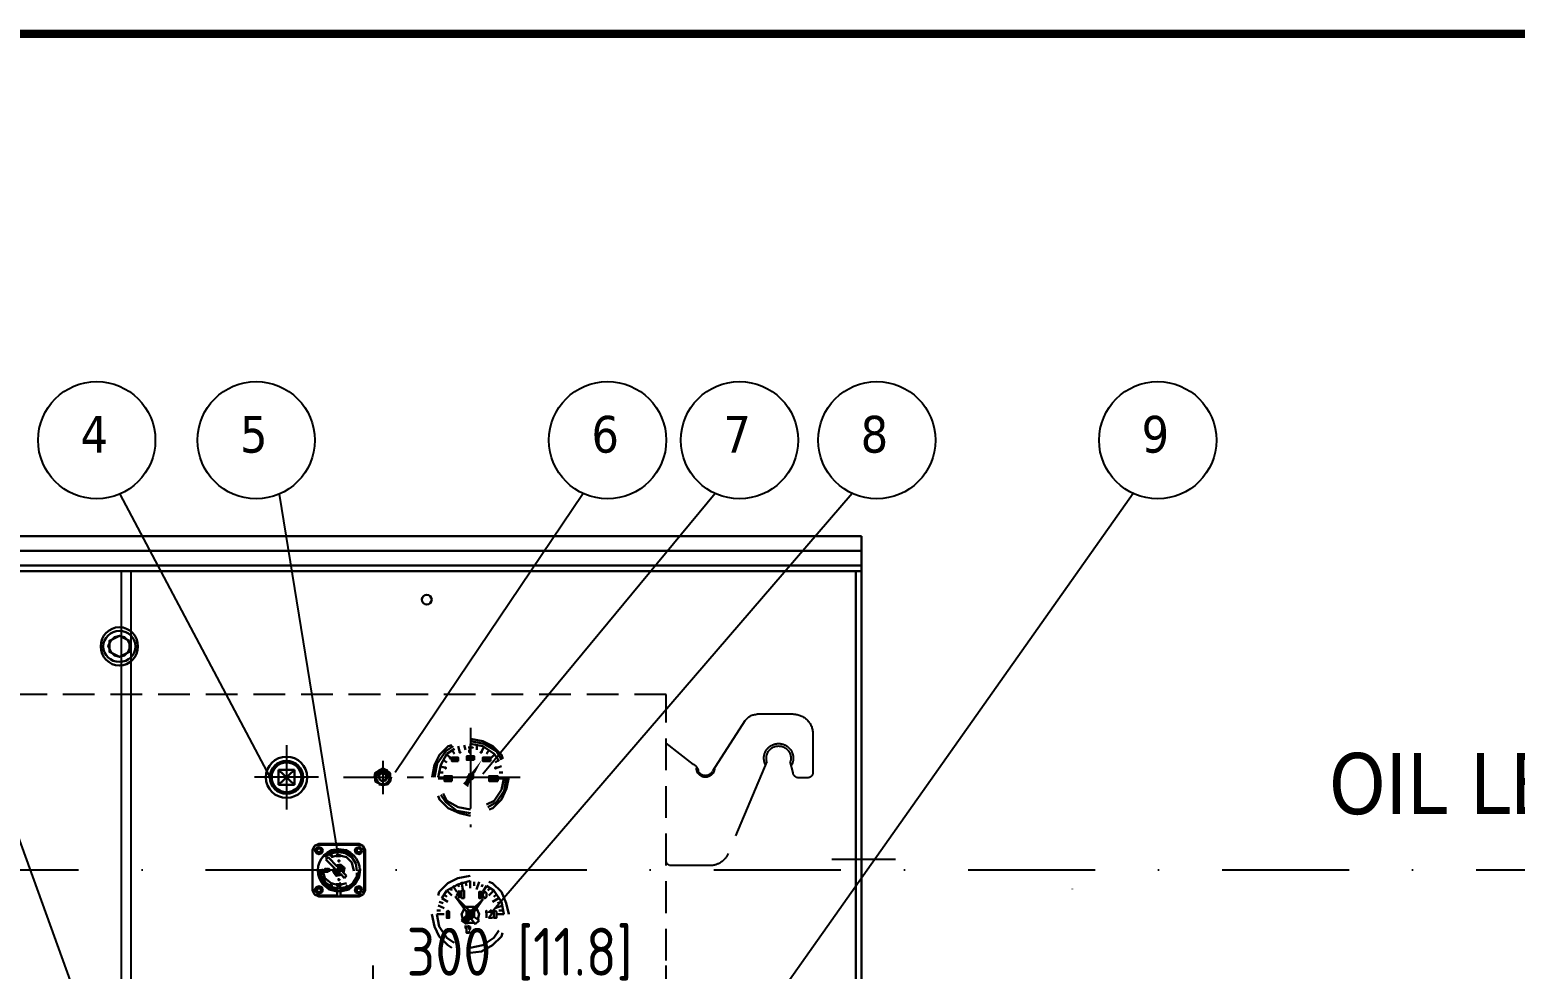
# Model space of a CAD drawing. Header units: millimetres. Extents: x 198356 to 209798, y -190593 to -183267.
# Drawn here: x 200709 to 202230, y -184471 to -183509 of the extents above; entities that cross this region are included whole.
import ezdxf

# ---------------------------------------------------------------- set-up
doc = ezdxf.new("R2010")
doc.units = ezdxf.units.MM
doc.header["$LTSCALE"] = 13
for name, pattern in [('CENTERX2', [101.6, 63.5, -12.7, 12.7, -12.7]), ('DASHDOT', [1, 0.5, -0.25, 0, -0.25]), ('DASHED', [0.75, 0.5, -0.25]), ('HIDDEN', [9.525, 6.35, -3.175])]:
    doc.linetypes.add(name, pattern=pattern)
for name, color, linetype in [('1', 4, 'Continuous'), ('2', 3, 'Continuous'), ('4虚线层', 6, 'DASHED'), ('7标注层', 4, 'Continuous'), ('粗实线', 4, 'Continuous'), ('虚线', 6, 'HIDDEN')]:
    doc.layers.add(name, color=color, linetype=linetype)
for name, color, linetype, lineweight in [('1粗实线', 4, 'Continuous', 50), ('2细实线', 3, 'Continuous', 20), ('标注、文本', 3, 'Continuous', 25), ('铁心', 3, 'Continuous', 0)]:
    doc.layers.add(name, color=color, linetype=linetype, lineweight=lineweight)
doc.styles.get("Standard").update_dxf_attribs({"font": 'gbenor.shx', "bigfont": 'gbcbig.shx'})
doc.styles.add('Tahoma$001', font='tahoma.ttf', dxfattribs={"height": 2.159784})
doc.styles.add('Tahoma_txtstyle_37.59_0_0', font='tahoma.ttf')
doc.dimstyles.new('英寸 1-10', dxfattribs={"dimscale": 14, "dimtxt": 3.5, "dimasz": 2, "dimexe": 1.5, "dimexo": 0.5, "dimgap": 0.5, "dimtad": 1, "dimtoh": 1, "dimdec": 1, "dimdsep": 46, "dimtxsty": 'Standard', "dimcen": 2.5, "dimclrd": 3, "dimclre": 3, "dimclrt": 3, "dimadec": 0, "dimazin": 2, "dimtfac": 1, "dimtdec": 1, "dimtmove": 0, "dimatfit": 2, "dimfxl": 1, "dimarcsym": 0})

# ---------------------------------------------------------------- blocks, each defined once
blk = doc.blocks.new('A$C611D0E0A')
at = {"layer": '粗实线', "lineweight": 30}
h = blk.add_hatch(color=256, dxfattribs=at)
h.dxf.hatch_style = 2
h.paths.add_polyline_path([(0.931, 2.201), (0.931, 2.159), (0.974, 2.159)])
h = blk.add_hatch(color=256, dxfattribs=at)
h.dxf.hatch_style = 2
h.paths.add_polyline_path([(1.185, 1.905), (1.439, 1.905), (1.439, 2.032), (1.185, 2.032)])
h = blk.add_hatch(color=256, dxfattribs=at)
h.dxf.hatch_style = 2
h.paths.add_polyline_path([(1.693, 2.201), (1.651, 2.159), (1.693, 2.159)])
h = blk.add_hatch(color=256, dxfattribs=at)
h.dxf.hatch_style = 2
h.paths.add_polyline_path([(0.423, 1.651), (0.466, 1.651), (0.466, 1.609)])
h = blk.add_hatch(color=256, dxfattribs=at)
h.dxf.hatch_style = 2
h.paths.add_polyline_path([(0.593, 1.99), (0.635, 1.99), (0.635, 1.947)])
h = blk.add_hatch(color=256, dxfattribs=at)
h.dxf.hatch_style = 2
h.paths.add_polyline_path([(0.635, 1.863), (0.889, 1.863), (0.889, 1.99), (0.635, 1.99)])
h = blk.add_hatch(color=256, dxfattribs=at)
h.dxf.hatch_style = 2
h.paths.add_polyline_path([(0.931, 1.905), (1.143, 1.482), (1.27, 1.482)])
h = blk.add_hatch(color=256, dxfattribs=at)
h.dxf.hatch_style = 2
h.paths.add_polyline_path([(1.736, 1.863), (1.947, 1.863), (1.947, 1.99), (1.736, 1.99)])
h = blk.add_hatch(color=256, dxfattribs=at)
h.dxf.hatch_style = 2
h.paths.add_polyline_path([(1.99, 1.99), (1.947, 1.947), (1.99, 1.947)])
h = blk.add_hatch(color=256, dxfattribs=at)
h.dxf.hatch_style = 2
h.paths.add_polyline_path([(1.99, 1.99), (2.032, 1.99), (1.99, 1.947)])
h = blk.add_hatch(color=256, dxfattribs=at)
h.dxf.hatch_style = 2
h.paths.add_polyline_path([(2.159, 1.651), (2.201, 1.651), (2.159, 1.609)])
h = blk.add_hatch(color=256, dxfattribs=at)
h.dxf.hatch_style = 2
h.paths.add_polyline_path([(0.381, 1.185), (0.677, 1.185), (0.677, 1.355), (0.381, 1.355)])
h = blk.add_hatch(color=256, dxfattribs=at)
h.dxf.hatch_style = 2
h.paths.add_polyline_path([(1.143, 1.482), (1.185, 1.439), (1.397, 1.439)])
h = blk.add_hatch(color=256, dxfattribs=at)
h.dxf.hatch_style = 2
h.paths.add_polyline_path([(1.143, 1.482), (1.27, 1.482), (1.397, 1.439)])
h = blk.add_hatch(color=256, dxfattribs=at)
h.dxf.hatch_style = 2
h.paths.add_polyline_path([(1.185, 1.355), (1.143, 1.312), (1.439, 1.312)])
h = blk.add_hatch(color=256, dxfattribs=at)
h.dxf.hatch_style = 2
h.paths.add_polyline_path([(1.143, 1.312), (1.185, 1.27), (1.439, 1.27)])
h = blk.add_hatch(color=256, dxfattribs=at)
h.dxf.hatch_style = 2
h.paths.add_polyline_path([(1.143, 1.312), (1.439, 1.312), (1.439, 1.27)])
h = blk.add_hatch(color=256, dxfattribs=at)
h.dxf.hatch_style = 2
h.paths.add_polyline_path([(1.185, 1.439), (1.185, 1.397), (1.397, 1.397)])
h = blk.add_hatch(color=256, dxfattribs=at)
h.dxf.hatch_style = 2
h.paths.add_polyline_path([(1.185, 1.439), (1.397, 1.439), (1.397, 1.397)])
h = blk.add_hatch(color=256, dxfattribs=at)
h.dxf.hatch_style = 2
h.paths.add_polyline_path([(1.185, 1.397), (1.185, 1.355), (1.439, 1.355)])
h = blk.add_hatch(color=256, dxfattribs=at)
h.dxf.hatch_style = 2
h.paths.add_polyline_path([(1.185, 1.397), (1.397, 1.397), (1.439, 1.355)])
h = blk.add_hatch(color=256, dxfattribs=at)
h.dxf.hatch_style = 2
h.paths.add_polyline_path([(1.185, 1.355), (1.439, 1.355), (1.439, 1.312)])
h = blk.add_hatch(color=256, dxfattribs=at)
h.dxf.hatch_style = 2
h.paths.add_polyline_path([(1.185, 1.27), (1.228, 1.228), (1.482, 1.228)])
h = blk.add_hatch(color=256, dxfattribs=at)
h.dxf.hatch_style = 2
h.paths.add_polyline_path([(1.185, 1.27), (1.439, 1.27), (1.482, 1.228)])
h = blk.add_hatch(color=256, dxfattribs=at)
h.dxf.hatch_style = 2
h.paths.add_polyline_path([(1.228, 1.228), (1.312, 1.185), (1.482, 1.185)])
h = blk.add_hatch(color=256, dxfattribs=at)
h.dxf.hatch_style = 2
h.paths.add_polyline_path([(1.228, 1.228), (1.482, 1.228), (1.482, 1.185)])
h = blk.add_hatch(color=256, dxfattribs=at)
h.dxf.hatch_style = 2
h.paths.add_polyline_path([(1.312, 1.185), (1.355, 1.101), (1.566, 1.101)])
h = blk.add_hatch(color=256, dxfattribs=at)
h.dxf.hatch_style = 2
h.paths.add_polyline_path([(1.312, 1.185), (1.482, 1.185), (1.566, 1.101)])
h = blk.add_hatch(color=256, dxfattribs=at)
h.dxf.hatch_style = 2
h.paths.add_polyline_path([(1.355, 1.101), (1.566, 1.101), (1.397, 0.974)])
h = blk.add_hatch(color=256, dxfattribs=at)
h.dxf.hatch_style = 2
h.paths.add_polyline_path([(1.947, 1.185), (2.201, 1.185), (2.201, 1.355), (1.947, 1.355)])
for points in [[(1.312, 2.625), (0.889, 2.54), (0.55, 2.371), (0.254, 2.074), (0.212, 1.947)], [(1.312, 2.54), (0.847, 2.455), (0.423, 2.201), (0.254, 1.905)], [(1.312, 2.455), (0.889, 2.371), (0.508, 2.117), (0.339, 1.863)], [(2.413, 1.312), (2.328, 1.736), (2.117, 2.117), (1.863, 2.286)], [(2.54, 1.312), (2.455, 1.778), (2.159, 2.201), (1.905, 2.371)], [(2.625, 1.312), (2.54, 1.736), (2.371, 2.074), (2.074, 2.371), (1.947, 2.413)], [(0, 1.312), (0.085, 0.931), (0.254, 0.55), (0.55, 0.254), (0.677, 0.212)], [(0.085, 1.312), (0.169, 0.847), (0.423, 0.466), (0.72, 0.296)], [(0.169, 1.312), (0.254, 0.889), (0.508, 0.508), (0.762, 0.381)], [(2.54, 1.312), (2.54, 1.355)], [(2.625, 1.312), (2.625, 1.355)], [(1.312, 0.212), (1.736, 0.296), (2.117, 0.508), (2.244, 0.762)], [(1.312, 0.085), (1.778, 0.169), (2.159, 0.466), (2.328, 0.72)], [(1.312, 0), (1.693, 0.085), (2.074, 0.254), (2.371, 0.55), (2.413, 0.677)]]:
    blk.add_lwpolyline(points, dxfattribs=at)
for points in [[(0.931, 2.201), (0.974, 2.159), (0.931, 2.159)], [(1.185, 1.905), (1.439, 1.905), (1.439, 2.032), (1.185, 2.032)], [(1.397, 2.328), (1.228, 2.328)], [(1.312, 2.244), (1.312, 2.201), (1.312, 2.159), (1.355, 2.159), (1.355, 2.201), (1.355, 2.244)], [(1.693, 2.201), (1.693, 2.159), (1.651, 2.159)], [(1.693, 2.201), (1.651, 2.159), (1.693, 2.159)], [(0.381, 1.651), (0.466, 1.609), (0.466, 1.651), (0.423, 1.651)], [(0.593, 1.99), (0.635, 1.947)], [(0.635, 1.863), (0.889, 1.863), (0.889, 1.99), (0.635, 1.99)], [(1.736, 1.863), (1.947, 1.863), (1.947, 1.99), (1.736, 1.99)], [(2.032, 1.99), (1.99, 1.947), (1.947, 1.947), (1.99, 1.99)], [(1.99, 1.99), (1.947, 1.947), (1.99, 1.947), (2.032, 1.99)], [(2.201, 1.651), (2.159, 1.609), (2.159, 1.651)], [(2.201, 1.651), (2.159, 1.609), (2.159, 1.651)], [(0.339, 1.27), (0.381, 1.27)], [(0.381, 1.185), (0.677, 1.185), (0.677, 1.355), (0.381, 1.355)], [(1.947, 1.185), (2.201, 1.185), (2.201, 1.355), (1.947, 1.355)], [(2.286, 1.27), (2.201, 1.27)], [(2.286, 1.27), (2.201, 1.27)]]:
    blk.add_lwpolyline(points, close=True, dxfattribs=at)
for points in [[(0.508, 2.074), (0.508, 2.074), (0.593, 1.99), (0.593, 1.99)], [(0.677, 2.244), (0.677, 2.244), (0.762, 2.117), (0.762, 2.117)], [(0.847, 2.371), (0.847, 2.371), (0.931, 2.201), (0.931, 2.201)], [(1.101, 2.413), (1.101, 2.413), (1.101, 2.244), (1.101, 2.244)], [(1.312, 2.455), (1.312, 2.455), (1.312, 2.286), (1.312, 2.286)], [(1.524, 2.413), (1.524, 2.413), (1.482, 2.244), (1.482, 2.244)], [(1.736, 2.371), (1.736, 2.371), (1.693, 2.201), (1.693, 2.201)], [(1.947, 2.244), (1.947, 2.244), (1.863, 2.117), (1.863, 2.117)], [(2.117, 2.074), (2.117, 2.074), (1.99, 1.99), (1.99, 1.99)], [(0.254, 1.693), (0.254, 1.693), (0.381, 1.651), (0.381, 1.651)], [(0.339, 1.905), (0.339, 1.905), (0.466, 1.82), (0.466, 1.82)], [(2.244, 1.905), (2.244, 1.905), (2.117, 1.82), (2.117, 1.82)], [(2.371, 1.693), (2.371, 1.693), (2.201, 1.651), (2.201, 1.651)], [(0.169, 1.27), (0.169, 1.27), (0.339, 1.27), (0.339, 1.27)], [(0.212, 1.482), (0.212, 1.482), (0.339, 1.482), (0.339, 1.482)], [(2.413, 1.482), (2.413, 1.482), (2.244, 1.482), (2.244, 1.482)], [(2.413, 1.27), (2.413, 1.27), (2.286, 1.27), (2.286, 1.27)], [(2.413, 1.312), (2.413, 1.312), (2.413, 1.355), (2.413, 1.355)]]:
    blk.add_open_spline(points, degree=3, dxfattribs=at)
blk = doc.blocks.new('A$C588303E3')
at = {"layer": '粗实线', "lineweight": 30}
for points in [[(0.6, 8.3), (5.7, 11.4)], [(11.4, 5.7), (10.8, 8.3), (8.3, 10.2), (5.7, 11.4), (2.5, 10.2)], [(10.8, 5.7), (10.2, 8.3), (8.3, 10.2), (5.7, 10.8), (3.2, 10.2)], [(10.8, 2.5), (10.8, 8.3), (5.7, 11.4)], [(0, 5.7), (0.6, 2.5), (2.5, 0.6), (5.7, 0), (8.3, 0.6)], [(0, 5.7), (0.6, 2.5), (3.2, 0.6), (5.7, 0), (8.3, 0.6)], [(10.8, 2.5), (5.7, 0), (0.6, 2.5)], [(8.9, 6.3), (7.6, 8.3), (5.1, 8.9), (3.2, 7.6), (2.5, 5.1), (3.8, 3.2), (6.3, 2.5)], [(10.8, 5.7), (10.8, 6.3)]]:
    blk.add_lwpolyline(points, dxfattribs=at)
for points in [[(8.9, 8.9), (7, 10.2), (4.4, 10.2), (2.5, 8.9), (0.6, 7), (0.6, 4.4), (2.5, 1.9), (4.4, 0.6), (7, 0.6), (8.9, 1.9), (10.2, 4.4), (10.2, 7)], [(8.3, 5.7), (7.6, 7.6), (5.7, 8.3), (3.8, 7.6), (3.2, 5.7), (3.8, 3.8), (5.7, 2.5), (7.6, 3.8)]]:
    blk.add_lwpolyline(points, close=True, dxfattribs=at)
for points in [[(0.6, 2.5), (0.6, 2.5), (0.6, 8.3), (0.6, 8.3)], [(11.4, 5.7), (11.4, 5.7), (11.4, 6.3), (11.4, 6.3)]]:
    blk.add_open_spline(points, degree=3, dxfattribs=at)
blk = doc.blocks.new('1.03')
at = {"layer": '虚线'}
for p, q in [((3421.9, 19104.7), (3458.8, 19104.7)), ((3401.9, 19084.7), (3402, 19044.7)), ((3471.4, 19097.9), (3504.7, 19046.4)), ((3524, 19053.4), (3552.1, 19075)), ((3422, 19044.7), (3425, 19056.2)), ((3449, 19056.2), (3488.7, 18962)), ((3407, 19039.7), (3417, 19039.7)), ((3507.1, 18949.8), (3547.1, 18949.8))]:
    blk.add_line(p, q, dxfattribs=at)
for centre, radius, start, end in [((3421.9, 19084.7), 20, 90.054, 180.054), ((3458.8, 19089.7), 15, 32.9123, 90.054), ((3437, 19059.7), 15, 333.1721, 209.7607), ((3437, 19059.7), 12.5, 343.7938, 196.2874), ((3529, 19044.8), 10, 120.0506, 172.7033), ((3407, 19044.7), 5, 180.054, 270.054), ((3417, 19044.7), 5, 270.054, 0.054), ((3511.8, 19049.5), 9.24, 178.4593, 1.6487), ((3512, 19049.8), 8, 206.5132, 332.3392), ((3507.1, 18969.8), 20, 202.8444, 270.054), ((3547.1, 18954.8), 5, 270.054, 0.054)]:
    blk.add_arc(centre, radius, start, end, dxfattribs=at)
blk = doc.blocks.new('A$C3EE72B81')
at = {"layer": '粗实线', "lineweight": 30}
h = blk.add_hatch(color=256, dxfattribs=at)
h.dxf.hatch_style = 2
h.paths.add_polyline_path([(1.736, 1.82), (1.355, 1.439), (1.482, 1.439)])
h = blk.add_hatch(color=256, dxfattribs=at)
h.dxf.hatch_style = 2
h.paths.add_polyline_path([(1.058, 1.143), (1.016, 1.101), (1.27, 1.101)])
h = blk.add_hatch(color=256, dxfattribs=at)
h.dxf.hatch_style = 2
h.paths.add_polyline_path([(1.016, 1.101), (1.27, 1.101), (1.185, 0.974)])
h = blk.add_hatch(color=256, dxfattribs=at)
h.dxf.hatch_style = 2
h.paths.add_polyline_path([(1.101, 1.185), (1.058, 1.143), (1.27, 1.143)])
h = blk.add_hatch(color=256, dxfattribs=at)
h.dxf.hatch_style = 2
h.paths.add_polyline_path([(1.058, 1.143), (1.27, 1.143), (1.27, 1.101)])
h = blk.add_hatch(color=256, dxfattribs=at)
h.dxf.hatch_style = 2
h.paths.add_polyline_path([(1.185, 1.27), (1.101, 1.185), (1.397, 1.185)])
h = blk.add_hatch(color=256, dxfattribs=at)
h.dxf.hatch_style = 2
h.paths.add_polyline_path([(1.101, 1.185), (1.397, 1.185), (1.27, 1.143)])
h = blk.add_hatch(color=256, dxfattribs=at)
h.dxf.hatch_style = 2
h.paths.add_polyline_path([(1.228, 1.439), (1.185, 1.397), (1.439, 1.397)])
h = blk.add_hatch(color=256, dxfattribs=at)
h.dxf.hatch_style = 2
h.paths.add_polyline_path([(1.185, 1.397), (1.185, 1.355), (1.439, 1.355)])
h = blk.add_hatch(color=256, dxfattribs=at)
h.dxf.hatch_style = 2
h.paths.add_polyline_path([(1.185, 1.397), (1.439, 1.397), (1.439, 1.355)])
h = blk.add_hatch(color=256, dxfattribs=at)
h.dxf.hatch_style = 2
h.paths.add_polyline_path([(1.185, 1.355), (1.185, 1.27), (1.439, 1.27)])
h = blk.add_hatch(color=256, dxfattribs=at)
h.dxf.hatch_style = 2
h.paths.add_polyline_path([(1.185, 1.355), (1.439, 1.355), (1.439, 1.27)])
h = blk.add_hatch(color=256, dxfattribs=at)
h.dxf.hatch_style = 2
h.paths.add_polyline_path([(1.185, 1.27), (1.439, 1.27), (1.397, 1.185)])
h = blk.add_hatch(color=256, dxfattribs=at)
h.dxf.hatch_style = 2
h.paths.add_polyline_path([(1.228, 1.439), (1.482, 1.439), (1.439, 1.397)])
h = blk.add_hatch(color=256, dxfattribs=at)
h.dxf.hatch_style = 2
h.paths.add_polyline_path([(1.143, 0.889), (1.143, 0.847), (1.143, 0.889), (1.185, 0.889)])
h = blk.add_hatch(color=256, dxfattribs=at)
h.dxf.hatch_style = 2
h.paths.add_polyline_path([(1.228, 0.931), (1.228, 0.889), (1.185, 0.889), (1.185, 0.847), (1.185, 0.804), (1.185, 0.762), (1.185, 0.72), (1.185, 0.677), (1.228, 0.677), (1.27, 0.677), (1.228, 0.677), (1.185, 0.72), (1.185, 0.762), (1.185, 0.804), (1.185, 0.847), (1.185, 0.889), (1.228, 0.889), (1.27, 0.889)])
h = blk.add_hatch(color=256, dxfattribs=at)
h.dxf.hatch_style = 2
h.paths.add_polyline_path([(1.312, 0.72), (1.27, 0.72), (1.27, 0.677), (1.228, 0.677), (1.27, 0.677), (1.27, 0.72)])
h = blk.add_hatch(color=256, dxfattribs=at)
h.dxf.hatch_style = 2
h.paths.add_polyline_path([(1.312, 0.889), (1.27, 0.889), (1.27, 0.847), (1.27, 0.804), (1.312, 0.804)])
for points in [[(1.312, 2.625), (0.889, 2.54), (0.55, 2.371), (0.254, 2.074), (0.212, 1.947)], [(1.312, 2.625), (0.889, 2.54), (0.55, 2.371), (0.254, 2.074), (0.212, 1.947)], [(1.312, 2.455), (0.889, 2.328), (0.508, 2.117), (0.339, 1.863)], [(0.931, 2.117), (0.847, 1.947), (0.974, 1.947)], [(0.931, 2.117), (0.931, 1.863)], [(2.455, 1.312), (2.371, 1.736), (2.117, 2.117), (1.863, 2.286)], [(2.625, 1.312), (2.54, 1.693), (2.371, 2.074), (2.074, 2.371), (1.947, 2.413)], [(2.625, 1.312), (2.54, 1.693), (2.371, 2.074), (2.074, 2.371), (1.947, 2.413)], [(1.27, 1.439), (0.804, 1.905), (1.185, 1.397)], [(1.439, 1.566), (1.143, 1.566)], [(1.355, 1.439), (1.736, 1.82), (1.439, 1.397)], [(1.566, 1.143), (1.609, 1.312), (1.524, 1.524)], [(0, 1.312), (0.085, 0.889), (0.254, 0.55), (0.55, 0.254), (0.677, 0.169)], [(0, 1.312), (0.085, 0.889), (0.254, 0.55), (0.55, 0.254), (0.677, 0.169)], [(0.169, 1.312), (0.254, 0.889), (0.508, 0.508), (0.762, 0.339)], [(1.101, 1.482), (1.016, 1.312), (1.058, 1.143)], [(1.185, 0.974), (1.016, 1.101)], [(1.355, 1.439), (1.228, 1.439), (1.185, 1.355), (1.185, 1.27)], [(1.185, 1.016), (1.439, 1.016)], [(1.27, 1.143), (1.397, 1.185), (1.439, 1.27), (1.439, 1.397)], [(1.82, 1.397), (1.863, 1.397), (1.863, 1.439), (1.863, 1.185)], [(1.947, 1.355), (1.947, 1.397), (1.99, 1.397), (1.99, 1.439), (2.032, 1.439), (2.032, 1.397), (2.032, 1.355), (2.032, 1.312), (1.947, 1.185), (2.074, 1.185)], [(2.455, 1.312), (2.455, 1.355)], [(2.625, 1.312), (2.625, 1.355)], [(2.625, 1.312), (2.625, 1.355)], [(1.312, 0.169), (1.736, 0.254), (2.117, 0.508), (2.286, 0.762)], [(1.312, 0), (1.693, 0.042), (2.074, 0.254), (2.371, 0.55), (2.413, 0.677)], [(1.312, 0), (1.693, 0.042), (2.074, 0.254), (2.371, 0.55), (2.413, 0.677)]]:
    blk.add_lwpolyline(points, dxfattribs=at)
for points in [[(1.058, 2.117), (1.016, 2.117), (1.016, 2.074), (1.016, 1.99), (1.016, 1.905), (1.016, 1.863), (1.058, 1.863), (1.101, 1.863), (1.101, 1.905), (1.101, 1.99), (1.101, 2.074), (1.101, 2.117)], [(1.651, 2.074), (1.609, 2.074), (1.609, 2.032), (1.609, 1.99), (1.651, 1.99), (1.693, 1.99), (1.693, 1.947), (1.693, 1.905), (1.693, 1.863), (1.651, 1.863), (1.609, 1.863), (1.609, 1.905), (1.609, 1.947), (1.609, 1.99), (1.651, 1.99), (1.693, 1.99), (1.693, 2.032), (1.693, 2.074)], [(1.778, 2.074), (1.778, 2.032), (1.736, 1.99), (1.736, 1.947), (1.778, 1.905), (1.778, 1.863), (1.82, 1.863), (1.863, 1.905), (1.863, 1.947), (1.863, 1.99), (1.863, 2.032), (1.82, 2.074)], [(0.55, 1.439), (0.508, 1.397), (0.508, 1.312), (0.508, 1.228), (0.508, 1.185), (0.55, 1.185), (0.593, 1.185), (0.593, 1.228), (0.593, 1.312), (0.593, 1.397)], [(1.397, 1.312), (1.397, 1.397), (1.312, 1.397), (1.228, 1.397), (1.185, 1.312), (1.228, 1.228), (1.312, 1.185), (1.397, 1.228)], [(2.159, 1.439), (2.117, 1.397), (2.117, 1.312), (2.117, 1.27), (2.117, 1.228), (2.117, 1.185), (2.159, 1.185), (2.201, 1.185), (2.201, 1.228), (2.201, 1.27), (2.201, 1.312), (2.201, 1.397)], [(1.143, 0.931), (1.143, 0.889), (1.143, 0.847), (1.143, 0.889)], [(1.143, 0.889), (1.143, 0.847), (1.143, 0.889), (1.185, 0.889)], [(1.228, 0.931), (1.228, 0.889), (1.185, 0.889), (1.185, 0.847), (1.185, 0.804), (1.185, 0.762), (1.185, 0.72), (1.185, 0.677), (1.228, 0.677), (1.27, 0.677), (1.228, 0.677), (1.185, 0.72), (1.185, 0.762), (1.185, 0.804), (1.185, 0.847), (1.185, 0.889), (1.228, 0.889), (1.27, 0.889)], [(1.27, 0.889), (1.228, 0.889)], [(1.312, 0.72), (1.27, 0.72), (1.27, 0.677), (1.228, 0.677), (1.27, 0.677), (1.27, 0.72)], [(1.312, 0.889), (1.27, 0.889), (1.27, 0.847), (1.27, 0.804), (1.312, 0.804)]]:
    blk.add_lwpolyline(points, close=True, dxfattribs=at)
for points in [[(0.508, 2.117), (0.508, 2.117), (0.677, 1.947), (0.677, 1.947)], [(0.635, 2.201), (0.635, 2.201), (0.677, 2.117), (0.677, 2.117)], [(0.72, 2.286), (0.72, 2.286), (0.847, 2.074), (0.847, 2.074)], [(0.889, 2.328), (0.889, 2.328), (0.931, 2.244), (0.931, 2.244)], [(1.016, 2.413), (1.016, 2.413), (1.058, 2.159), (1.058, 2.159)], [(1.143, 2.413), (1.143, 2.413), (1.185, 2.286), (1.185, 2.286)], [(1.312, 2.455), (1.312, 2.455), (1.312, 2.201), (1.312, 2.201)], [(1.439, 2.413), (1.439, 2.413), (1.439, 2.286), (1.439, 2.286)], [(1.609, 2.413), (1.609, 2.413), (1.524, 2.159), (1.524, 2.159)], [(1.736, 2.328), (1.736, 2.328), (1.693, 2.244), (1.693, 2.244)], [(1.863, 2.286), (1.863, 2.286), (1.736, 2.074), (1.736, 2.074)], [(1.99, 2.201), (1.99, 2.201), (1.905, 2.117), (1.905, 2.117)], [(2.117, 2.117), (2.117, 2.117), (1.947, 1.947), (1.947, 1.947)], [(0.212, 1.609), (0.212, 1.609), (0.423, 1.524), (0.423, 1.524)], [(0.254, 1.736), (0.254, 1.736), (0.381, 1.693), (0.381, 1.693)], [(0.339, 1.863), (0.339, 1.863), (0.55, 1.736), (0.55, 1.736)], [(0.423, 1.99), (0.423, 1.99), (0.508, 1.905), (0.508, 1.905)], [(2.286, 1.863), (2.286, 1.863), (2.074, 1.736), (2.074, 1.736)], [(2.201, 1.99), (2.201, 1.99), (2.117, 1.905), (2.117, 1.905)], [(2.413, 1.609), (2.413, 1.609), (2.159, 1.524), (2.159, 1.524)], [(2.371, 1.736), (2.371, 1.736), (2.244, 1.693), (2.244, 1.693)], [(0.169, 1.439), (0.169, 1.439), (0.296, 1.439), (0.296, 1.439)], [(0.169, 1.312), (0.169, 1.312), (0.381, 1.312), (0.381, 1.312)], [(0.169, 1.312), (0.169, 1.312), (0.423, 1.312), (0.423, 1.312)], [(1.185, 1.27), (1.185, 1.27), (1.016, 1.101), (1.016, 1.101)], [(1.27, 1.143), (1.27, 1.143), (1.185, 0.974), (1.185, 0.974)], [(1.355, 1.143), (1.355, 1.143), (1.482, 0.974), (1.482, 0.974)], [(1.439, 1.228), (1.439, 1.228), (1.609, 1.101), (1.609, 1.101)], [(1.609, 1.101), (1.609, 1.101), (1.482, 0.974), (1.482, 0.974)], [(2.455, 1.312), (2.455, 1.312), (2.201, 1.312), (2.201, 1.312)], [(2.455, 1.312), (2.455, 1.312), (2.244, 1.312), (2.244, 1.312)], [(2.413, 1.439), (2.413, 1.439), (2.286, 1.439), (2.286, 1.439)]]:
    blk.add_open_spline(points, degree=3, dxfattribs=at)
blk = doc.blocks.new('A$C75176214')
at = {"layer": '粗实线', "lineweight": 30}
h = blk.add_hatch(color=256, dxfattribs=at)
h.dxf.hatch_style = 2
h.paths.add_polyline_path([(0.762, 1.736), (0.72, 1.693), (0.804, 1.693)])
h = blk.add_hatch(color=256, dxfattribs=at)
h.dxf.hatch_style = 2
h.paths.add_polyline_path([(0.72, 1.693), (0.804, 1.693), (0.762, 1.651)])
h = blk.add_hatch(color=256, dxfattribs=at)
h.dxf.hatch_style = 2
h.paths.add_polyline_path([(0.381, 1.101), (0.381, 1.058), (0.423, 1.058)])
h = blk.add_hatch(color=256, dxfattribs=at)
h.dxf.hatch_style = 2
h.paths.add_polyline_path([(0.381, 1.101), (0.423, 1.101), (0.423, 1.058)])
h = blk.add_hatch(color=256, dxfattribs=at)
h.dxf.hatch_style = 2
h.paths.add_polyline_path([(0.762, 0.508), (0.72, 0.466), (0.804, 0.466)])
h = blk.add_hatch(color=256, dxfattribs=at)
h.dxf.hatch_style = 2
h.paths.add_polyline_path([(0.72, 0.466), (0.804, 0.466), (0.762, 0.423)])
for points in [[(0.254, 2.159), (0.085, 2.074), (0, 1.905)], [(0.254, 2.117), (0.085, 2.074), (0, 1.905)], [(0.254, 1.99), (0.169, 1.99), (0.169, 1.905), (0.169, 1.82), (0.254, 1.778), (0.339, 1.82), (0.381, 1.905)], [(1.651, 1.693), (1.397, 1.905), (1.058, 1.947), (0.762, 1.905), (0.466, 1.693)], [(1.651, 1.651), (1.651, 1.693), (1.397, 1.863), (1.058, 1.905), (0.762, 1.863), (0.508, 1.693), (0.508, 1.651)], [(1.651, 1.609), (1.609, 1.651), (1.355, 1.82), (1.058, 1.863), (0.804, 1.82), (0.55, 1.651), (0.508, 1.609)], [(1.905, 1.99), (1.82, 1.99), (1.778, 1.905), (1.82, 1.82), (1.905, 1.778), (1.947, 1.82), (1.99, 1.905), (1.947, 1.947), (1.905, 1.99), (1.82, 1.947), (1.82, 1.905), (1.82, 1.82), (1.905, 1.82), (1.947, 1.82), (1.99, 1.905)], [(2.159, 1.905), (2.074, 2.074), (1.905, 2.159)], [(2.117, 1.905), (2.074, 2.074), (1.905, 2.117)], [(0.635, 1.609), (0.593, 1.566), (0.55, 1.524)], [(1.82, 1.058), (1.778, 1.355), (1.609, 1.609), (1.355, 1.778), (1.058, 1.82), (0.804, 1.778), (0.72, 1.693)], [(0.762, 1.651), (0.72, 1.693), (0.762, 1.736)], [(0.762, 1.651), (0.804, 1.693), (0.762, 1.736)], [(1.693, 1.058), (1.609, 1.397), (1.397, 1.609), (1.058, 1.693), (0.762, 1.609)], [(1.27, 0.974), (1.312, 1.185), (1.143, 1.312), (0.974, 1.27)], [(1.27, 1.016), (1.27, 1.143), (1.143, 1.27), (0.974, 1.27)], [(1.228, 1.016), (1.228, 1.143), (1.143, 1.228), (1.016, 1.228)], [(0.212, 1.143), (0.212, 1.101), (0.254, 0.804), (0.423, 0.508), (0.677, 0.296), (1.016, 0.212)], [(0.254, 1.101), (0.296, 0.804), (0.466, 0.508), (0.677, 0.339), (1.016, 0.254)], [(0.296, 0.974), (0.339, 0.804), (0.508, 0.55), (0.72, 0.381), (1.016, 0.296)], [(0.339, 1.058), (0.381, 0.804), (0.55, 0.55), (0.804, 0.381), (1.058, 0.339), (1.355, 0.381), (1.439, 0.466)], [(0.423, 1.058), (0.508, 0.762), (0.762, 0.55), (1.058, 0.466), (1.397, 0.55)], [(0.508, 1.101), (0.508, 1.143), (0.55, 1.143), (0.55, 1.101), (0.508, 1.058), (0.466, 1.016), (0.55, 1.016)], [(0.635, 1.143), (0.593, 1.143), (0.55, 1.101), (0.593, 1.101), (0.635, 1.101), (0.635, 1.058), (0.635, 1.016), (0.593, 1.016), (0.55, 1.016), (0.55, 1.058)], [(0.677, 1.101), (0.677, 1.143), (0.677, 1.101), (0.72, 1.101), (0.677, 1.101), (0.677, 1.058)], [(0.677, 1.016), (0.677, 1.058)], [(0.889, 1.185), (0.847, 1.016), (0.974, 0.847), (1.185, 0.889)], [(0.889, 1.185), (0.889, 1.016), (1.016, 0.889), (1.143, 0.889)], [(0.931, 1.143), (0.931, 1.016), (1.016, 0.931), (1.143, 0.931)], [(1.143, 0.212), (1.482, 0.296), (1.736, 0.508), (1.905, 0.804), (1.947, 1.101), (1.947, 1.143)], [(1.143, 0.254), (1.439, 0.339), (1.693, 0.508), (1.863, 0.804), (1.905, 1.101)], [(1.143, 0.296), (1.439, 0.381), (1.651, 0.55), (1.82, 0.804), (1.82, 0.974)], [(1.397, 0.847), (1.355, 0.804), (1.312, 0.762)], [(1.82, 1.058), (1.82, 1.101)], [(0, 0.254), (0.085, 0.085), (0.254, 0.042)], [(0, 0.254), (0.085, 0.085), (0.254, 0)], [(0.254, 0.381), (0.169, 0.339), (0.169, 0.254), (0.169, 0.169), (0.254, 0.169), (0.339, 0.169), (0.381, 0.254)], [(0.72, 0.466), (0.762, 0.508)], [(0.762, 0.508), (0.804, 0.466), (0.762, 0.423)], [(1.016, 0.55), (1.016, 0.423), (1.058, 0.423)], [(1.905, 0.381), (1.82, 0.339), (1.778, 0.254), (1.82, 0.169), (1.905, 0.169), (1.947, 0.169), (1.99, 0.254), (1.947, 0.339), (1.905, 0.339), (1.82, 0.339), (1.82, 0.254), (1.82, 0.212), (1.905, 0.169), (1.947, 0.212), (1.99, 0.254)], [(1.905, 0.042), (2.074, 0.085), (2.117, 0.254)], [(1.905, 0), (2.074, 0.085), (2.159, 0.254)]]:
    blk.add_lwpolyline(points, dxfattribs=at)
for points in [[(0, 1.905), (0, 0.254)], [(0.423, 1.905), (0.381, 1.99), (0.254, 2.032), (0.169, 1.99), (0.085, 1.905), (0.169, 1.778), (0.254, 1.736), (0.381, 1.778)], [(0.339, 1.905), (0.339, 1.947), (0.254, 1.99), (0.212, 1.947), (0.169, 1.905), (0.212, 1.82), (0.254, 1.82), (0.339, 1.82)], [(2.032, 1.905), (1.99, 1.99), (1.905, 2.032), (1.778, 1.99), (1.736, 1.905), (1.778, 1.778), (1.905, 1.736), (1.99, 1.778)], [(1.101, 1.439), (1.101, 1.482), (1.058, 1.482), (1.058, 1.439)], [(0.381, 1.101), (0.423, 1.101), (0.423, 1.058), (0.381, 1.058)], [(1.143, 1.058), (1.143, 1.143), (1.058, 1.143), (1.016, 1.143), (1.016, 1.058), (1.016, 1.016), (1.058, 1.016), (1.143, 1.016)], [(1.101, 0.72), (1.058, 0.72), (1.058, 0.677), (1.101, 0.677)], [(0.423, 0.254), (0.381, 0.381), (0.254, 0.423), (0.169, 0.381), (0.085, 0.254), (0.169, 0.169), (0.254, 0.127), (0.381, 0.169)], [(0.339, 0.254), (0.339, 0.339), (0.254, 0.339), (0.212, 0.339), (0.169, 0.254), (0.212, 0.212), (0.254, 0.169), (0.339, 0.212)], [(1.101, 0.55), (1.101, 0.508), (1.101, 0.466), (1.101, 0.423), (1.143, 0.423), (1.143, 0.466), (1.143, 0.508), (1.143, 0.55)], [(2.032, 0.254), (1.99, 0.381), (1.905, 0.423), (1.778, 0.381), (1.736, 0.254), (1.778, 0.169), (1.905, 0.127), (1.99, 0.169)]]:
    blk.add_lwpolyline(points, close=True, dxfattribs=at)
for points in [[(0.254, 2.159), (0.254, 2.159), (1.905, 2.159), (1.905, 2.159)], [(0.254, 2.117), (0.254, 2.117), (1.905, 2.117), (1.905, 2.117)], [(2.117, 1.905), (2.117, 1.905), (2.117, 0.254), (2.117, 0.254)], [(2.159, 1.905), (2.159, 1.905), (2.159, 0.254), (2.159, 0.254)], [(0.55, 1.524), (0.55, 1.524), (0.931, 1.143), (0.931, 1.143)], [(0.635, 1.609), (0.635, 1.609), (1.016, 1.228), (1.016, 1.228)], [(0.72, 1.693), (0.72, 1.693), (0.762, 1.651), (0.762, 1.651)], [(1.016, 1.609), (1.016, 1.609), (1.016, 1.736), (1.016, 1.736)], [(1.016, 1.693), (1.016, 1.693), (1.101, 1.693), (1.101, 1.693)], [(1.101, 1.736), (1.101, 1.736), (1.101, 1.609), (1.101, 1.609)], [(1.101, 1.609), (1.101, 1.609), (1.101, 1.736), (1.101, 1.736)], [(1.143, 0.931), (1.143, 0.931), (1.312, 0.762), (1.312, 0.762)], [(1.228, 1.016), (1.228, 1.016), (1.397, 0.847), (1.397, 0.847)], [(1.693, 1.058), (1.693, 1.058), (1.693, 1.101), (1.693, 1.101)], [(0.254, 0.042), (0.254, 0.042), (1.016, 0.042), (1.016, 0.042)], [(0.254, 0), (0.254, 0), (1.905, 0), (1.905, 0)], [(0.72, 0.466), (0.72, 0.466), (0.762, 0.423), (0.762, 0.423)], [(1.016, 0), (1.016, 0), (1.016, 0.339), (1.016, 0.339)], [(1.058, 0), (1.058, 0), (1.101, 0), (1.101, 0)], [(1.143, 0), (1.143, 0), (1.143, 0.339), (1.143, 0.339)], [(1.143, 0.042), (1.143, 0.042), (1.905, 0.042), (1.905, 0.042)]]:
    blk.add_open_spline(points, degree=3, dxfattribs=at)
blk = doc.blocks.new('A$C08F7720E')
at = {"layer": '标注、文本'}
for p, q in [((10.16, 11.43), (11.43, 10.16)), ((10.16, 10.16), (11.43, 11.43))]:
    blk.add_line(p, q, dxfattribs=at)
at = {"layer": '标注、文本', "xscale": 10, "yscale": 10, "zscale": 10}
blk.add_blockref('A$C75176214', (0, 0), dxfattribs=at)
blk = doc.blocks.new('*U96')
at = {"layer": '1', "color": 1, "linetype": 'CENTERX2', "lineweight": -3, "ltscale": 0.1}
blk.add_line((32.5, 0), (-32.5, 0), dxfattribs=at)
blk = doc.blocks.new('*D109')
at = {"layer": '2细实线', "color": 3, "linetype": 'ByBlock', "lineweight": -2}
for p, q in [((201060.8, -184620.7), (201060.8, -184467.2)), ((201360.8, -184613.3), (201360.8, -184467.2)), ((201088.8, -184488.2), (201332.8, -184488.2))]:
    blk.add_line(p, q, dxfattribs=at)
at = {"layer": '2细实线', "color": 3, "linetype": 'ByBlock'}
for points in [[(201088.8, -184483.6), (201088.8, -184492.9), (201060.8, -184488.2)], [(201332.8, -184483.6), (201332.8, -184492.9), (201360.8, -184488.2)]]:
    blk.add_solid(points, dxfattribs=at)
at = {"layer": 'Defpoints', "color": 0, "linetype": 'ByBlock'}
for p in [(201360.8, -184488.2), (201060.8, -184627.7), (201360.8, -184620.3)]:
    blk.add_point(p, dxfattribs=at)
at = {"layer": '2细实线', "color": 3, "linetype": 'ByBlock', "insert": (201210.8, -184455.7), "char_height": 49, "attachment_point": 5}
blk.add_mtext('300 [11.8]', dxfattribs=at)
blk = doc.blocks.new('A$C3970166B')
at = {"layer": '标注、文本', "color": 4, "lineweight": 30}
for points in [[(20.3, 13.5), (18.6, 16.9), (16.1, 19.5), (12.7, 20.3), (9.3, 19.5), (6.8, 16.9), (5.1, 13.5), (6.8, 9.3), (9.3, 6.8), (12.7, 5.9), (16.1, 6.8), (18.6, 9.3)], [(19.5, 16.9), (12.7, 20.3), (5.9, 16.9), (5.9, 9.3), (12.7, 5.9), (19.5, 9.3)]]:
    blk.add_lwpolyline(points, close=True, dxfattribs=at)
for major_axis, ratio in [((0, 13.1), 0.967742), ((-11, 0), 0.961538)]:
    blk.add_ellipse((12.7, 13.1), major_axis=major_axis, ratio=ratio, start_param=0, end_param=6.283185, dxfattribs=at)

msp = doc.modelspace()

# ---------------------------------------------------------------- linework, layer by layer
at = {"layer": '1', "color": 1, "linetype": 'CENTERX2', "lineweight": -3, "ltscale": 0.1}
for p, q in [((201160.576, -184224.035), (201160.576, -184325.624)), ((200972.208, -184241.87), (200972.208, -184307.458)), ((201070.781, -184257.672), (201070.781, -184291.865)), ((201005.047, -184274.664), (200939.459, -184274.664)), ((201211.37, -184274.81), (201030.542, -184274.81)), ((200972.222, -184301.892), (200972.222, -184307.532)), ((200972.222, -184301.892), (200972.222, -184307.532)), ((200972.222, -184301.892), (200972.222, -184307.532)), ((201776.449, -184388.879), (201776.449, -184389.017)), ((201776.449, -184388.879), (201776.449, -184389.017)), ((201776.449, -184388.879), (201776.449, -184389.017))]:
    msp.add_line(p, q, dxfattribs=at)
at = {"layer": '1', "const_width": 8.634}
msp.add_lwpolyline([(198997.156, -190321.999), (208469.476, -190321.999), (208469.476, -183513.769), (198997.156, -183513.769), (198997.156, -190321.999)], dxfattribs=at)
at = {"layer": '2', "linetype": 'DASHDOT', "ltscale": 20}
msp.add_line((199328.882, -184369.357), (204561.819, -184369.357), dxfattribs=at)
at = {"layer": '4虚线层', "ltscale": 5}
for p, q in [((201360.829, -184189.802), (200030.829, -184189.802)), ((201360.829, -185924.802), (201360.829, -184189.802))]:
    msp.add_line(p, q, dxfattribs=at)
at = {"layer": '7标注层', "color": 3, "linetype": 'ByBlock'}
for points in [[(200570.755, -183984.744), (200897.721, -184890.302)], [(200801.631, -183984.744), (200955.253, -184274.664)], [(200964.836, -183984.744), (201024.839, -184354.384)], [(201275.83, -183984.149), (201083.521, -184269.844)], [(201410.847, -183984.149), (201173.276, -184271.344)], [(201551.375, -183984.149), (201181.975, -184413.179)], [(201838.93, -183984.149), (201350.829, -184674.929)]]:
    msp.add_lwpolyline(points, dxfattribs=at)
for centre in [(200777.935, -183929.621), (200941.14, -183929.621), (201300.863, -183929.621), (201435.88, -183929.621), (201576.408, -183929.621), (201863.963, -183929.621)]:
    msp.add_circle(centre, 60, dxfattribs=at)
at = {"layer": '标注、文本', "color": 4, "lineweight": 30}
for p, q in [((201554.829, -185924.802), (201554.829, -184063.807)), ((201560.829, -186032.802), (201560.829, -184057.807))]:
    msp.add_line(p, q, dxfattribs=at)
at = {"layer": '粗实线', "lineweight": 30}
for p, q in [((201560.829, -184027.807), (199830.829, -184027.807)), ((201560.829, -184057.807), (201560.829, -184027.807)), ((201560.829, -184042.807), (199830.829, -184042.807)), ((201560.829, -184057.807), (199830.829, -184057.807)), ((201560.829, -184063.807), (199830.829, -184063.807)), ((200964.109, -184282.265), (200964.109, -184267.063)), ((200980.397, -184267.063), (200964.109, -184282.265)), ((200980.397, -184282.265), (200964.109, -184267.063)), ((200964.109, -184267.063), (200980.397, -184267.063)), ((200980.397, -184267.063), (200980.397, -184282.265)), ((200980.397, -184282.265), (200964.109, -184282.265))]:
    msp.add_line(p, q, dxfattribs=at)
at = {"layer": '粗实线'}
for p, q in [((200802.829, -184063.807), (200802.829, -185924.802)), ((200812.829, -184063.807), (200812.829, -185924.802))]:
    msp.add_line(p, q, dxfattribs=at)
at = {"layer": '粗实线', "lineweight": 30}
for centre, radius in [((201115.829, -184092.802), 5), ((200972.208, -184274.664), 17), ((200972.253, -184274.664), 17), ((201070.781, -184274.81), 7), ((201070.826, -184274.81), 7), ((201025.767, -184369.798), 21.5), ((201025.812, -184369.798), 21.5)]:
    msp.add_circle(centre, radius, dxfattribs=at)
at = {"layer": '粗实线', "lineweight": 30, "extrusion": (0, 0, -1)}
for major_axis, start_param, end_param in [((14.933, 14.933), 3.92699082, 10.21017612), ((-10.756, 10.756), 5.49778714, 11.78097245)]:
    msp.add_ellipse((200972.253, -184274.664), major_axis=major_axis, ratio=1, start_param=start_param, end_param=end_param, dxfattribs=at)

# ---------------------------------------------------------------- block references
at = {"layer": '1粗实线', "color": 0, "linetype": 'ByBlock', "lineweight": -2}
msp.add_blockref('*U96', (201562.91, -184358.807), dxfattribs=at)
at = {"layer": '4虚线层', "ltscale": 3, "xscale": -1}
msp.add_blockref('1.03', (204912.888, -203314.785), dxfattribs=at)
at = {"layer": '标注、文本'}
for name, p, xscale, yscale, zscale in [('A$C3970166B', (200782.134, -184160.296), 1.5, 1.5, 1.5), ('A$C611D0E0A', (201199.946, -184314.021), -30, 30, 30), ('A$C588303E3', (201079.25, -184282.826), -1.5, 1.5, 1.5), ('A$C3EE72B81', (201121.015, -184454.18), 30, 30, 30)]:
    msp.add_blockref(name, p, dxfattribs=dict(at, xscale=xscale, yscale=yscale, zscale=zscale))
at = {"layer": '标注、文本', "xscale": 2.500000000009743, "yscale": 2.5, "zscale": 2.5, "rotation": 0.0001599611627314318}
msp.add_blockref('A$C08F7720E', (200998.825, -184396.786), dxfattribs=at)

# ---------------------------------------------------------------- texts
at = {"layer": '铁心'}
for s, height, style, p in [('4', 37.589, 'Tahoma_txtstyle_37.59_0_0', (200761.416, -183942.283)), ('5', 37.589, 'Tahoma_txtstyle_37.59_0_0', (200924.621, -183942.283)), ('6', 37.589, 'Tahoma_txtstyle_37.59_0_0', (201284.344, -183942.283)), ('7', 37.589, 'Tahoma_txtstyle_37.59_0_0', (201419.361, -183942.283)), ('8', 37.589, 'Tahoma_txtstyle_37.59_0_0', (201559.889, -183942.283)), ('9', 37.589, 'Tahoma_txtstyle_37.59_0_0', (201847.444, -183942.283)), ('OIL LEVEL', 62.4904, 'Tahoma$001', (202039.275, -184312.225))]:
    msp.add_text(s, height=height, dxfattribs=dict(at, style=style)).set_placement(p)

# ---------------------------------------------------------------- dimensions: what is measured, and where the dimension line sits
at = {"layer": '2细实线', "linetype": 'ByBlock'}
dim = msp.add_linear_dim(base=(201360.829, -184488.224), p1=(201060.829, -184627.715), p2=(201360.829, -184620.302), dimstyle='英寸 1-10', dxfattribs=at)
dim.commit()
dim.dimension.update_dxf_attribs({"geometry": '*D109', "text_midpoint": (201210.829, -184455.703)})

doc.saveas('drawing.dxf')
